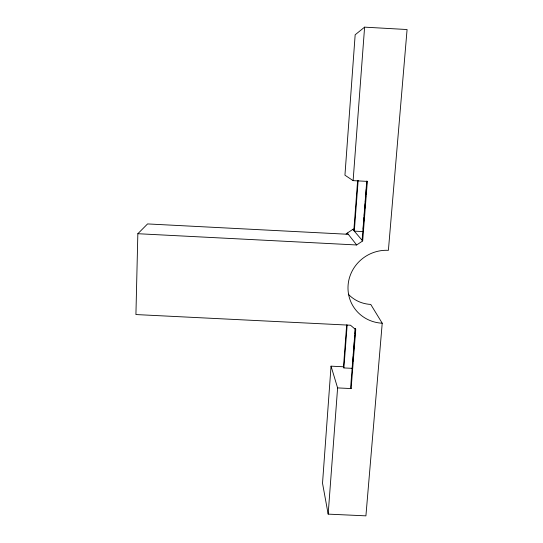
<?xml version="1.0" encoding="UTF-8"?>
<svg xmlns="http://www.w3.org/2000/svg" width="543" height="543" viewBox="0 0 543 543"><rect width="100%" height="100%" fill="white"/><g stroke="black" fill="none" stroke-linecap="round" stroke-linejoin="round"><path stroke-width="0.81" d="M348.307 234.298L147.574 223.926L137.847 233.714L135.92 314.553L350.486 325.223L355.74 329.655L351.131 388.564L337.603 387.912L331.04 366.165L343.488 366.776L343.895 367.937L352.278 368.344L352.672 363.301M331.04 366.165L322.522 483.236L328.162 514.126L365.914 515.85L382.224 323.214L370.747 304.426A34.148 33.021 -28.9 0 1 348.294 294.197M328.162 514.126L337.603 387.912M137.847 233.714L356.656 244.974L362.683 240.936L367.339 181.389L353.12 180.636L364.604 27.15L407.08 29.532L388.394 250.33A37.582 36.184 -27.7 0 0 348.117 284.892A37.582 36.184 -27.7 0 0 382.224 323.214M343.488 366.776L346.672 324.897M353.826 230.585L357.599 180.928M343.895 367.937L347.16 325.033M358.156 180.398L354.301 231.135L362.962 231.583M362.127 240.291L366.756 181.043L367.339 181.389M352.807 361.618L353.201 356.568M353.33 354.891L354.314 342.273M354.45 340.59L354.844 335.547M354.973 333.864L355.366 328.814M363.165 229.051L363.559 223.974M363.688 222.284L364.088 217.214M364.217 215.523L364.618 210.453M364.747 208.763L365.147 203.686M365.276 201.996L365.738 196.077M365.873 194.387L366.267 189.317M366.396 187.627L366.796 182.55M364.604 27.15L355.163 34.779L344.941 175.185L353.12 180.636M346.088 234.04A49.868 48.191 -29.3 0 1 347.33 233.056L352.794 229.384L354.389 228.827M352.794 229.384L362.683 240.936M347.33 233.056L356.656 244.974M355.74 329.655L355.237 328.569L350.656 387.207L351.131 388.564"/></g></svg>
